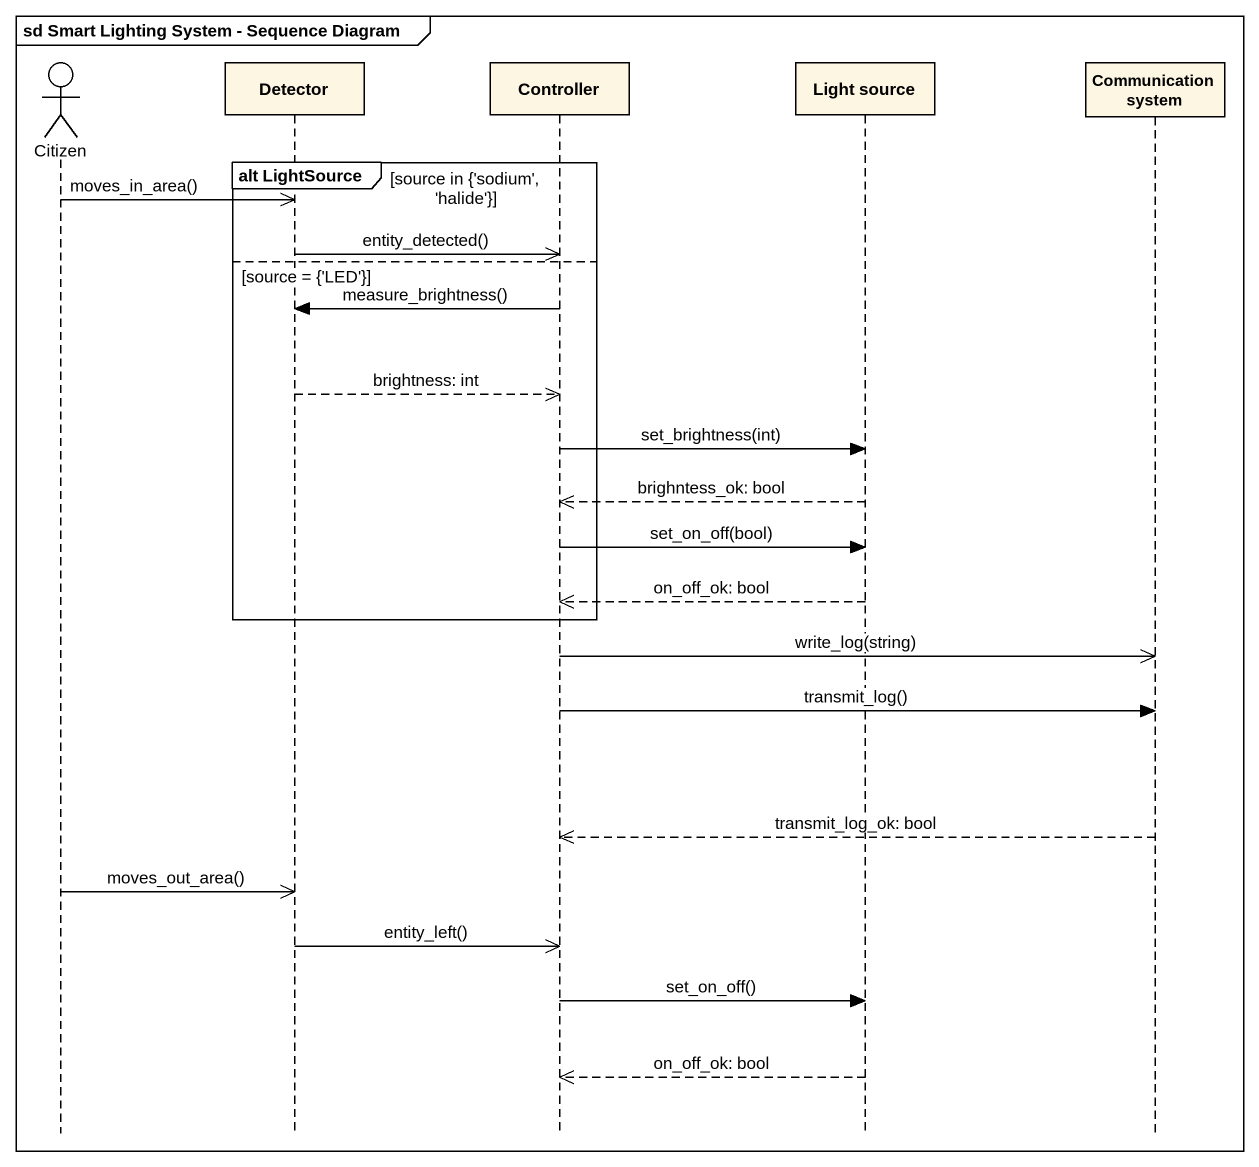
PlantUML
@startuml
mainframe sd Smart Lighting System - Sequence Diagram
hide footbox
actor Citizen
participant Detector
participant Controller
participant "Light source" as Light_source
participant "Communication system" as Communication_system

group alt LightSource [source in {'sodium', 'halide'}]
  Citizen ->> Detector : moves_in_area()
  Detector ->> Controller : entity_detected()
else source = {'LED'}
  Controller -> Detector : measure_brightness()
  Detector -->> Controller : brightness: int
  Controller -> Light_source : set_brightness(int)
  Light_source -->> Controller : brighntess_ok: bool
  Controller -> Light_source : set_on_off(bool)
  Light_source -->> Controller : on_off_ok: bool
end
Controller ->> Communication_system : write_log(string)
Controller -> Communication_system : transmit_log()
Communication_system -->> Controller : transmit_log_ok: bool
Citizen ->> Detector : moves_out_area()
Detector ->> Controller : entity_left()
Controller -> Light_source : set_on_off()
Light_source -->> Controller : on_off_ok: bool
@enduml
